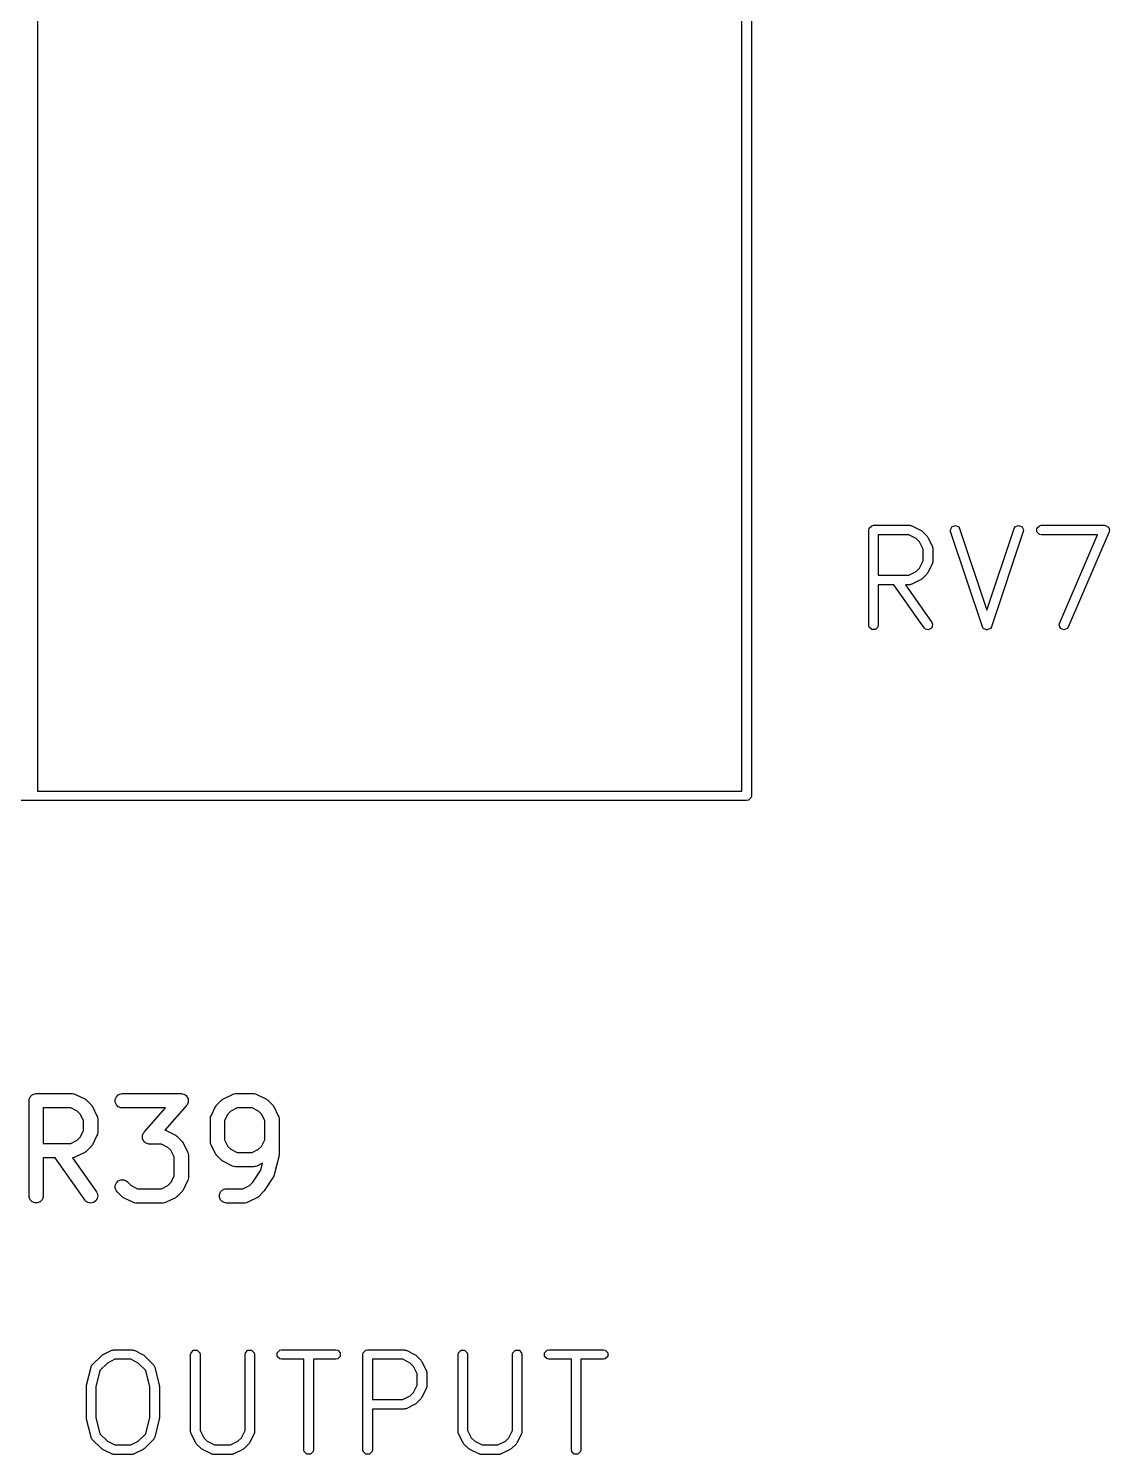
# Model space of a CAD drawing. Header units: millimetres. Extents: x 4 to 152, y 19 to 149.
# Drawn here: x 24.21 to 35.56, y 32.58 to 47.56 of the extents above; entities that cross this region are included whole.
import ezdxf

# ---------------------------------------------------------------- set-up
doc = ezdxf.new("R2010")
doc.units = ezdxf.units.MM
doc.layers.add('F.Silkscreen', color=41, linetype='CONTINUOUS', true_color=0xf2eda1)

msp = doc.modelspace()

# ---------------------------------------------------------------- linework, layer by layer
at = {"layer": 'F.Silkscreen', "linetype": 'CONTINUOUS'}
for p, q in [((31.8, 62.5), (31.8, 39.5)), ((31.7, 39.55), (31.7, 62.45)), ((24.3, 51.205056), (24.3, 39.55)), ((33.033333, 42.292581), (33.037139, 42.311715)), ((33.033333, 41.292581), (33.033333, 42.292581)), ((33.037139, 42.311715), (33.064199, 42.338775)), ((33.064199, 42.338775), (33.083333, 42.342581)), ((33.083333, 42.342581), (33.464285, 42.342581)), ((33.464285, 42.342581), (33.466741, 42.342093)), ((33.466741, 42.342093), (33.46783, 42.342455)), ((33.46783, 42.342455), (33.475557, 42.340339)), ((33.475557, 42.340339), (33.483419, 42.338775)), ((33.483419, 42.338775), (33.48423, 42.337964)), ((33.48423, 42.337964), (33.486646, 42.337302)), ((33.486646, 42.337302), (33.581883, 42.289684)), ((33.581883, 42.289684), (33.588216, 42.284769)), ((33.588216, 42.284769), (33.594878, 42.280317)), ((33.594878, 42.280317), (33.642497, 42.232699)), ((33.890602, 42.296125), (33.907716, 42.330354)), ((33.893042, 42.27677), (33.890602, 42.296125)), ((34.226375, 41.27677), (33.893042, 42.27677)), ((33.907716, 42.330354), (33.94402, 42.342455)), ((33.94402, 42.342455), (33.978249, 42.325341)), ((33.978249, 42.325341), (33.98791, 42.308392)), ((33.98791, 42.308392), (34.273809, 41.450695)), ((34.273809, 41.450695), (34.559708, 42.308392)), ((34.654576, 42.276769), (34.321243, 41.27677)), ((34.559708, 42.308392), (34.569369, 42.32534)), ((34.569369, 42.32534), (34.603598, 42.342455)), ((34.603598, 42.342455), (34.639902, 42.330353)), ((34.639902, 42.330353), (34.657016, 42.296125)), ((34.657016, 42.296125), (34.654576, 42.276769)), ((34.799044, 42.311715), (34.826104, 42.338775)), ((34.799044, 42.273447), (34.799044, 42.311715)), ((34.826104, 42.246387), (34.799044, 42.273447)), ((34.826104, 42.338775), (34.845238, 42.342581)), ((34.845238, 42.342581), (35.511904, 42.342581)), ((35.557861, 42.272885), (35.12929, 41.272885)), ((35.511904, 42.342581), (35.512318, 42.342499)), ((35.512318, 42.342499), (35.512514, 42.342577)), ((35.512514, 42.342577), (35.513024, 42.342359)), ((35.513024, 42.342359), (35.531038, 42.338775)), ((35.531038, 42.338775), (35.538278, 42.331535)), ((35.538278, 42.331535), (35.547687, 42.327502)), ((35.547687, 42.327502), (35.551271, 42.318542)), ((35.551271, 42.318542), (35.558098, 42.311715)), ((35.557948, 42.273298), (35.557861, 42.272885)), ((35.558098, 42.273447), (35.557948, 42.273298)), ((35.558098, 42.311715), (35.558098, 42.301476)), ((35.558098, 42.301476), (35.5619, 42.291971)), ((35.5619, 42.291971), (35.558098, 42.274005)), ((35.558098, 42.274005), (35.558098, 42.273447)), ((33.452482, 42.242581), (33.133333, 42.242581)), ((33.133333, 42.242581), (33.133333, 41.818772)), ((33.529905, 42.20387), (33.452482, 42.242581)), ((33.566049, 42.167725), (33.529905, 42.20387)), ((33.604761, 42.090302), (33.566049, 42.167725)), ((33.642497, 42.232699), (33.646951, 42.226033)), ((33.646951, 42.226033), (33.651863, 42.219704)), ((33.651863, 42.219704), (33.699482, 42.124466)), ((33.699482, 42.124466), (33.700143, 42.122051)), ((33.700143, 42.122051), (33.700955, 42.121239)), ((33.700955, 42.121239), (33.702518, 42.113378)), ((33.702518, 42.113378), (33.704635, 42.10565)), ((34.845238, 42.242581), (34.826104, 42.246387)), ((35.436077, 42.242581), (34.845238, 42.242581)), ((35.037376, 41.312277), (35.436077, 42.242581)), ((33.566049, 41.893629), (33.604761, 41.971052)), ((33.604761, 41.971052), (33.604761, 42.090302)), ((33.704635, 42.10565), (33.704272, 42.104562)), ((33.704272, 42.104562), (33.704761, 42.102105)), ((33.704761, 42.102105), (33.704761, 41.959248)), ((33.133333, 41.818772), (33.452482, 41.818772)), ((33.452482, 41.818772), (33.529905, 41.857484)), ((33.529905, 41.857484), (33.566049, 41.893629)), ((33.642497, 41.828654), (33.594878, 41.781036)), ((33.646951, 41.835321), (33.642497, 41.828654)), ((33.651863, 41.841649), (33.646951, 41.835321)), ((33.699482, 41.936887), (33.651863, 41.841649)), ((33.700143, 41.939303), (33.699482, 41.936887)), ((33.700955, 41.940114), (33.700143, 41.939303)), ((33.702518, 41.947976), (33.700955, 41.940114)), ((33.704635, 41.955703), (33.702518, 41.947976)), ((33.704761, 41.959248), (33.704272, 41.956792)), ((33.704272, 41.956792), (33.704635, 41.955703)), ((33.295395, 41.718772), (33.133333, 41.718772)), ((33.133333, 41.718772), (33.133333, 41.292581)), ((33.613799, 41.263908), (33.295395, 41.718772)), ((33.464285, 41.718772), (33.417461, 41.718772)), ((33.417461, 41.718772), (33.695723, 41.321254)), ((33.466741, 41.719261), (33.464285, 41.718772)), ((33.46783, 41.718898), (33.466741, 41.719261)), ((33.475557, 41.721015), (33.46783, 41.718898)), ((33.483419, 41.722578), (33.475557, 41.721015)), ((33.48423, 41.72339), (33.483419, 41.722578)), ((33.486646, 41.724051), (33.48423, 41.72339)), ((33.581883, 41.771669), (33.486646, 41.724051)), ((33.588216, 41.776585), (33.581883, 41.771669)), ((33.594878, 41.781036), (33.588216, 41.776585)), ((33.037139, 41.273447), (33.033333, 41.292581)), ((33.064199, 41.246387), (33.037139, 41.273447)), ((33.102467, 41.246387), (33.064199, 41.246387)), ((33.129527, 41.273447), (33.102467, 41.246387)), ((33.133333, 41.292581), (33.129527, 41.273447)), ((33.62789, 41.250415), (33.613799, 41.263908)), ((33.665576, 41.243765), (33.62789, 41.250415)), ((33.696927, 41.26571), (33.665576, 41.243765)), ((33.695723, 41.321254), (33.703577, 41.303396)), ((33.703577, 41.303396), (33.696927, 41.26571)), ((34.236036, 41.259822), (34.226375, 41.27677)), ((34.239377, 41.258152), (34.236036, 41.259822)), ((34.241049, 41.254808), (34.239377, 41.258152)), ((34.256091, 41.249795), (34.241049, 41.254808)), ((34.270265, 41.242707), (34.256091, 41.249795)), ((34.273808, 41.243889), (34.270265, 41.242707)), ((34.277353, 41.242707), (34.273808, 41.243889)), ((34.291532, 41.249797), (34.277353, 41.242707)), ((34.306569, 41.254809), (34.291532, 41.249797)), ((34.308239, 41.25815), (34.306569, 41.254809)), ((34.311582, 41.259821), (34.308239, 41.25815)), ((34.321243, 41.27677), (34.311582, 41.259821)), ((35.033337, 41.293191), (35.037376, 41.312277)), ((35.047549, 41.257659), (35.033337, 41.293191)), ((35.082723, 41.242585), (35.047549, 41.257659)), ((35.118255, 41.256797), (35.082723, 41.242585)), ((35.12929, 41.272885), (35.118255, 41.256797)), ((31.75, 39.45), (16.75, 39.45)), ((24.3, 39.55), (31.7, 39.55)), ((31.769134, 39.453806), (31.75, 39.45)), ((31.796194, 39.480866), (31.769134, 39.453806)), ((31.8, 39.5), (31.796194, 39.480866)), ((24.210714, 36.295181), (24.212155, 36.309813)), ((24.210714, 35.295181), (24.210714, 36.295181)), ((24.212155, 36.309813), (24.223354, 36.336849)), ((24.223354, 36.336849), (24.244046, 36.357541)), ((24.244046, 36.357541), (24.271082, 36.36874)), ((24.271082, 36.36874), (24.285714, 36.370181)), ((24.285714, 36.370181), (24.666666, 36.370181)), ((24.666666, 36.370181), (24.681298, 36.36874)), ((24.681298, 36.36874), (24.683787, 36.367709)), ((24.683787, 36.367709), (24.686475, 36.367518)), ((24.686475, 36.367518), (24.700207, 36.362263)), ((24.700207, 36.362263), (24.795445, 36.314644)), ((24.795445, 36.314644), (24.801744, 36.31068)), ((24.801744, 36.31068), (24.803572, 36.309922)), ((24.803572, 36.309922), (24.805628, 36.308234)), ((24.805628, 36.308234), (24.807888, 36.306812)), ((24.807888, 36.306812), (24.809187, 36.305314)), ((24.809187, 36.305314), (24.814937, 36.300595)), ((24.814937, 36.300595), (24.862556, 36.252976)), ((25.116917, 36.309813), (25.128116, 36.336849)), ((25.116917, 36.280549), (25.116917, 36.309813)), ((25.128116, 36.253513), (25.116917, 36.280549)), ((25.128116, 36.336849), (25.148808, 36.357541)), ((25.148808, 36.357541), (25.175844, 36.36874)), ((25.175844, 36.36874), (25.190476, 36.370181)), ((25.190476, 36.370181), (25.809523, 36.370181)), ((25.809523, 36.370181), (25.817261, 36.369419)), ((25.817261, 36.369419), (25.819229, 36.36955)), ((25.819229, 36.36955), (25.820584, 36.369092)), ((25.820584, 36.369092), (25.824155, 36.36874)), ((25.824155, 36.36874), (25.835412, 36.364077)), ((25.835412, 36.364077), (25.84695, 36.360175)), ((25.84695, 36.360175), (25.848854, 36.35851)), ((25.848854, 36.35851), (25.851191, 36.357541)), ((25.851191, 36.357541), (25.859801, 36.348931)), ((25.859801, 36.348931), (25.868974, 36.340905)), ((25.868974, 36.340905), (25.870096, 36.338636)), ((25.870096, 36.338636), (25.871883, 36.336849)), ((25.871883, 36.336849), (25.876543, 36.325599)), ((25.878418, 36.269292), (25.874517, 36.257754)), ((25.876543, 36.325599), (25.881946, 36.314673)), ((25.883082, 36.280549), (25.878418, 36.269292)), ((25.881946, 36.314673), (25.882114, 36.31215)), ((25.882114, 36.31215), (25.883082, 36.309813)), ((25.883082, 36.309813), (25.883082, 36.297629)), ((25.883082, 36.297629), (25.883892, 36.285475)), ((25.883892, 36.285475), (25.883082, 36.28308)), ((25.883082, 36.28308), (25.883082, 36.280549)), ((26.185062, 36.252976), (26.232681, 36.300595)), ((26.232681, 36.300595), (26.23843, 36.305314)), ((26.23843, 36.305314), (26.23973, 36.306812)), ((26.23973, 36.306812), (26.241989, 36.308234)), ((26.241989, 36.308234), (26.244046, 36.309922)), ((26.244046, 36.309922), (26.245873, 36.31068)), ((26.245873, 36.31068), (26.252173, 36.314644)), ((26.252173, 36.314644), (26.347411, 36.362263)), ((26.347411, 36.362263), (26.361142, 36.367518)), ((26.361142, 36.367518), (26.363831, 36.36771)), ((26.363831, 36.36771), (26.36632, 36.36874)), ((26.36632, 36.36874), (26.380952, 36.370181)), ((26.380952, 36.370181), (26.571428, 36.370181)), ((26.571428, 36.370181), (26.58606, 36.36874)), ((26.58606, 36.36874), (26.588549, 36.367709)), ((26.588549, 36.367709), (26.591237, 36.367518)), ((26.591237, 36.367518), (26.604969, 36.362263)), ((26.604969, 36.362263), (26.700207, 36.314644)), ((26.700207, 36.314644), (26.706506, 36.31068)), ((26.706506, 36.31068), (26.708334, 36.309922)), ((26.708334, 36.309922), (26.71039, 36.308234)), ((26.71039, 36.308234), (26.71265, 36.306812)), ((26.71265, 36.306812), (26.713949, 36.305314)), ((26.713949, 36.305314), (26.719699, 36.300595)), ((26.719699, 36.300595), (26.767318, 36.252976)), ((24.648961, 36.220181), (24.360714, 36.220181)), ((24.360714, 36.220181), (24.360714, 35.846372)), ((24.717477, 36.185923), (24.648961, 36.220181)), ((24.747884, 36.155516), (24.717477, 36.185923)), ((24.782142, 36.087), (24.747884, 36.155516)), ((24.862556, 36.252976), (24.867274, 36.247227)), ((24.867274, 36.247227), (24.868773, 36.245927)), ((24.868773, 36.245927), (24.870194, 36.243668)), ((24.870194, 36.243668), (24.871883, 36.241611)), ((24.871883, 36.241611), (24.87264, 36.239784)), ((24.87264, 36.239784), (24.876605, 36.233484)), ((24.876605, 36.233484), (24.924224, 36.138246)), ((24.924224, 36.138246), (24.929479, 36.124515)), ((24.929479, 36.124515), (24.92967, 36.121826)), ((24.92967, 36.121826), (24.930701, 36.119337)), ((24.930701, 36.119337), (24.932142, 36.104705)), ((25.148808, 36.232821), (25.128116, 36.253513)), ((25.175844, 36.221622), (25.148808, 36.232821)), ((25.190476, 36.220181), (25.175844, 36.221622)), ((25.644241, 36.220181), (25.190476, 36.220181)), ((25.419747, 35.963617), (25.644241, 36.220181)), ((25.865966, 36.245793), (25.63907, 35.986484)), ((25.870487, 36.252118), (25.865966, 36.245793)), ((25.871883, 36.253513), (25.870487, 36.252118)), ((25.872431, 36.254837), (25.871883, 36.253513)), ((25.874517, 36.257754), (25.872431, 36.254837)), ((26.115476, 36.104705), (26.116917, 36.119337)), ((26.116917, 36.119337), (26.117948, 36.121827)), ((26.117948, 36.121827), (26.118139, 36.124514)), ((26.118139, 36.124514), (26.123394, 36.138246)), ((26.123394, 36.138246), (26.171013, 36.233484)), ((26.171013, 36.233484), (26.174977, 36.239784)), ((26.174977, 36.239784), (26.175735, 36.241611)), ((26.175735, 36.241611), (26.177423, 36.243668)), ((26.177423, 36.243668), (26.178845, 36.245927)), ((26.178845, 36.245927), (26.180343, 36.247227)), ((26.180343, 36.247227), (26.185062, 36.252976)), ((26.299734, 36.155516), (26.265476, 36.087)), ((26.330141, 36.185923), (26.299734, 36.155516)), ((26.398657, 36.220181), (26.330141, 36.185923)), ((26.553723, 36.220181), (26.398657, 36.220181)), ((26.622239, 36.185923), (26.553723, 36.220181)), ((26.652646, 36.155516), (26.622239, 36.185923)), ((26.686904, 36.087), (26.652646, 36.155516)), ((26.767318, 36.252976), (26.772036, 36.247227)), ((26.772036, 36.247227), (26.773535, 36.245927)), ((26.773535, 36.245927), (26.774956, 36.243668)), ((26.774956, 36.243668), (26.776645, 36.241611)), ((26.776645, 36.241611), (26.777402, 36.239784)), ((26.777402, 36.239784), (26.781367, 36.233484)), ((26.781367, 36.233484), (26.828986, 36.138246)), ((26.828986, 36.138246), (26.834241, 36.124515)), ((26.834241, 36.124515), (26.834432, 36.121826)), ((26.834432, 36.121826), (26.835463, 36.119337)), ((26.835463, 36.119337), (26.836904, 36.104705)), ((24.747884, 35.911037), (24.782142, 35.979553)), ((24.782142, 35.979553), (24.782142, 36.087)), ((24.932142, 36.104705), (24.932142, 35.961848)), ((25.63907, 35.986484), (25.652588, 35.981311)), ((25.652588, 35.981311), (25.747826, 35.933692)), ((26.115476, 35.86661), (26.115476, 36.104705)), ((26.265476, 36.087), (26.265476, 35.884315)), ((26.686904, 35.884315), (26.686904, 36.087)), ((26.836904, 36.104705), (26.836904, 35.723753)), ((24.360714, 35.846372), (24.648961, 35.846372)), ((24.648961, 35.846372), (24.717477, 35.88063)), ((24.717477, 35.88063), (24.747884, 35.911037)), ((24.867274, 35.819327), (24.862556, 35.813577)), ((24.868773, 35.820626), (24.867274, 35.819327)), ((24.870194, 35.822886), (24.868773, 35.820626)), ((24.871883, 35.824942), (24.870194, 35.822886)), ((24.87264, 35.82677), (24.871883, 35.824942)), ((24.876605, 35.833069), (24.87264, 35.82677)), ((24.924224, 35.928307), (24.876605, 35.833069)), ((24.929479, 35.942038), (24.924224, 35.928307)), ((24.92967, 35.944728), (24.929479, 35.942038)), ((24.930701, 35.947216), (24.92967, 35.944728)), ((24.932142, 35.961848), (24.930701, 35.947216)), ((25.401821, 35.923935), (25.402631, 35.926331)), ((25.402631, 35.911782), (25.401821, 35.923935)), ((25.402631, 35.928861), (25.407294, 35.940119)), ((25.402631, 35.926331), (25.402631, 35.928861)), ((25.402631, 35.899597), (25.402631, 35.911782)), ((25.403598, 35.897261), (25.402631, 35.899597)), ((25.403767, 35.894737), (25.403598, 35.897261)), ((25.409169, 35.883812), (25.403767, 35.894737)), ((25.407294, 35.940119), (25.411196, 35.951656)), ((25.41383, 35.872561), (25.409169, 35.883812)), ((25.411196, 35.951656), (25.413281, 35.954574)), ((25.413281, 35.954574), (25.41383, 35.955897)), ((25.41383, 35.955897), (25.415225, 35.957293)), ((25.415616, 35.870775), (25.41383, 35.872561)), ((25.415225, 35.957293), (25.419747, 35.963617)), ((25.416739, 35.868505), (25.415616, 35.870775)), ((25.425911, 35.86048), (25.416739, 35.868505)), ((25.434522, 35.851869), (25.425911, 35.86048)), ((25.436858, 35.850901), (25.434522, 35.851869)), ((25.438763, 35.849235), (25.436858, 35.850901)), ((25.4503, 35.845334), (25.438763, 35.849235)), ((25.461558, 35.84067), (25.4503, 35.845334)), ((25.465128, 35.840319), (25.461558, 35.84067)), ((25.466484, 35.83986), (25.465128, 35.840319)), ((25.468451, 35.839992), (25.466484, 35.83986)), ((25.47619, 35.839229), (25.468451, 35.839992)), ((25.601342, 35.839229), (25.47619, 35.839229)), ((25.669858, 35.804971), (25.601342, 35.839229)), ((25.747826, 35.933692), (25.754125, 35.929728)), ((25.754125, 35.929728), (25.755953, 35.92897)), ((25.755953, 35.92897), (25.758009, 35.927282)), ((25.758009, 35.927282), (25.760269, 35.92586)), ((25.760269, 35.92586), (25.761568, 35.924362)), ((25.761568, 35.924362), (25.767318, 35.919643)), ((25.767318, 35.919643), (25.814937, 35.872024)), ((25.814937, 35.872024), (25.819655, 35.866275)), ((25.819655, 35.866275), (25.821154, 35.864975)), ((25.821154, 35.864975), (25.822575, 35.862716)), ((25.822575, 35.862716), (25.824264, 35.860659)), ((25.824264, 35.860659), (25.825021, 35.858832)), ((25.825021, 35.858832), (25.828986, 35.852532)), ((25.828986, 35.852532), (25.876605, 35.757294)), ((26.116917, 35.851978), (26.115476, 35.86661)), ((26.117948, 35.849489), (26.116917, 35.851978)), ((26.118139, 35.846801), (26.117948, 35.849489)), ((26.123394, 35.833069), (26.118139, 35.846801)), ((26.171013, 35.737831), (26.123394, 35.833069)), ((26.265476, 35.884315), (26.299734, 35.815799)), ((26.652646, 35.815799), (26.686904, 35.884315)), ((24.48476, 35.696372), (24.360714, 35.696372)), ((24.360714, 35.696372), (24.360714, 35.295181)), ((24.7957, 35.252171), (24.48476, 35.696372)), ((24.681298, 35.697813), (24.667781, 35.696482)), ((24.667781, 35.696482), (24.918585, 35.33819)), ((24.683787, 35.698845), (24.681298, 35.697813)), ((24.686475, 35.699035), (24.683787, 35.698845)), ((24.700207, 35.70429), (24.686475, 35.699035)), ((24.795445, 35.751909), (24.700207, 35.70429)), ((24.801744, 35.755874), (24.795445, 35.751909)), ((24.803572, 35.756631), (24.801744, 35.755874)), ((24.805628, 35.75832), (24.803572, 35.756631)), ((24.807888, 35.759741), (24.805628, 35.75832)), ((24.809187, 35.76124), (24.807888, 35.759741)), ((24.814937, 35.765958), (24.809187, 35.76124)), ((24.862556, 35.813577), (24.814937, 35.765958)), ((25.700265, 35.774564), (25.669858, 35.804971)), ((25.734523, 35.706048), (25.700265, 35.774564)), ((25.734523, 35.503363), (25.734523, 35.706048)), ((25.876605, 35.757294), (25.88186, 35.743563)), ((25.88186, 35.743563), (25.882051, 35.740874)), ((25.882051, 35.740874), (25.883082, 35.738385)), ((25.883082, 35.738385), (25.884523, 35.723753)), ((25.884523, 35.723753), (25.884523, 35.485658)), ((26.174977, 35.731532), (26.171013, 35.737831)), ((26.175735, 35.729704), (26.174977, 35.731532)), ((26.177423, 35.727648), (26.175735, 35.729704)), ((26.178845, 35.725388), (26.177423, 35.727648)), ((26.180343, 35.724089), (26.178845, 35.725388)), ((26.185062, 35.718339), (26.180343, 35.724089)), ((26.232681, 35.67072), (26.185062, 35.718339)), ((26.23843, 35.666002), (26.232681, 35.67072)), ((26.299734, 35.815799), (26.330141, 35.785392)), ((26.330141, 35.785392), (26.398657, 35.751134)), ((26.398657, 35.751134), (26.553723, 35.751134)), ((26.553723, 35.751134), (26.622239, 35.785392)), ((26.622239, 35.785392), (26.652646, 35.815799)), ((26.834665, 35.705563), (26.787046, 35.515087)), ((26.83504, 35.7081), (26.834665, 35.705563)), ((26.835463, 35.709121), (26.83504, 35.7081)), ((26.836005, 35.714634), (26.835463, 35.709121)), ((26.836815, 35.720107), (26.836005, 35.714634)), ((26.836904, 35.723753), (26.836652, 35.7212)), ((26.836652, 35.7212), (26.836815, 35.720107)), ((26.23973, 35.664503), (26.23843, 35.666002)), ((26.241989, 35.663082), (26.23973, 35.664503)), ((26.244046, 35.661393), (26.241989, 35.663082)), ((26.245873, 35.660636), (26.244046, 35.661393)), ((26.252173, 35.656671), (26.245873, 35.660636)), ((26.347411, 35.609052), (26.252173, 35.656671)), ((26.361142, 35.603797), (26.347411, 35.609052)), ((26.363831, 35.603606), (26.361142, 35.603797)), ((26.36632, 35.602575), (26.363831, 35.603606)), ((26.380952, 35.601134), (26.36632, 35.602575)), ((26.571428, 35.601134), (26.380952, 35.601134)), ((26.56076, 35.4382), (26.644675, 35.564071)), ((26.58606, 35.602575), (26.571428, 35.601134)), ((26.588549, 35.603607), (26.58606, 35.602575)), ((26.591237, 35.603797), (26.588549, 35.603607)), ((26.604969, 35.609052), (26.591237, 35.603797)), ((26.663199, 35.638167), (26.604969, 35.609052)), ((26.644675, 35.564071), (26.663199, 35.638167)), ((25.116917, 35.405052), (25.128116, 35.432088)), ((25.116917, 35.375789), (25.116917, 35.405052)), ((25.128115, 35.348753), (25.116917, 35.375789)), ((25.128116, 35.432088), (25.148809, 35.452781)), ((25.148809, 35.452781), (25.175845, 35.463979)), ((25.175845, 35.463979), (25.205108, 35.463979)), ((25.205108, 35.463979), (25.232144, 35.45278)), ((25.232144, 35.45278), (25.24351, 35.443452)), ((25.24351, 35.443452), (25.282522, 35.404439)), ((25.282522, 35.404439), (25.351038, 35.370181)), ((25.351038, 35.370181), (25.601342, 35.370181)), ((25.601342, 35.370181), (25.669857, 35.404439)), ((25.669857, 35.404439), (25.700264, 35.434847)), ((25.700264, 35.434847), (25.734523, 35.503363)), ((25.876605, 35.452117), (25.828986, 35.356879)), ((25.88186, 35.465848), (25.876605, 35.452117)), ((25.882051, 35.468538), (25.88186, 35.465848)), ((25.883082, 35.471026), (25.882051, 35.468538)), ((25.884523, 35.485658), (25.883082, 35.471026)), ((26.244046, 35.357541), (26.271082, 35.36874)), ((26.271082, 35.36874), (26.285714, 35.370181)), ((26.285714, 35.370181), (26.458485, 35.370181)), ((26.458485, 35.370181), (26.527, 35.404439)), ((26.527, 35.404439), (26.56076, 35.4382)), ((26.776689, 35.491675), (26.681451, 35.348817)), ((26.780993, 35.49975), (26.776689, 35.491675)), ((26.782099, 35.501241), (26.780993, 35.49975)), ((26.782728, 35.503004), (26.782099, 35.501241)), ((26.783606, 35.504649), (26.782728, 35.503004)), ((26.783964, 35.506464), (26.783606, 35.504649)), ((26.787046, 35.515087), (26.783964, 35.506464)), ((24.212155, 35.280549), (24.210714, 35.295181)), ((24.223354, 35.253513), (24.212155, 35.280549)), ((24.244046, 35.232821), (24.223354, 35.253513)), ((24.271082, 35.221622), (24.244046, 35.232821)), ((24.300346, 35.221622), (24.271082, 35.221622)), ((24.327382, 35.232821), (24.300346, 35.221622)), ((24.348074, 35.253513), (24.327382, 35.232821)), ((24.359273, 35.280549), (24.348074, 35.253513)), ((24.360714, 35.295181), (24.359273, 35.280549)), ((24.805271, 35.241011), (24.7957, 35.252171)), ((24.82995, 35.225284), (24.805271, 35.241011)), ((24.858767, 35.220198), (24.82995, 35.225284)), ((24.887338, 35.226528), (24.858767, 35.220198)), ((24.911312, 35.24331), (24.887338, 35.226528)), ((24.927039, 35.267988), (24.911312, 35.24331)), ((24.918585, 35.33819), (24.925795, 35.325377)), ((24.925795, 35.325377), (24.932124, 35.296806)), ((24.932124, 35.296806), (24.927039, 35.267988)), ((25.137442, 35.337388), (25.128115, 35.348753)), ((25.185061, 35.289768), (25.137442, 35.337388)), ((25.19081, 35.28505), (25.185061, 35.289768)), ((25.192111, 35.28355), (25.19081, 35.28505)), ((25.19437, 35.282128), (25.192111, 35.28355)), ((25.196427, 35.28044), (25.19437, 35.282128)), ((25.198254, 35.279683), (25.196427, 35.28044)), ((25.204554, 35.275718), (25.198254, 35.279683)), ((25.299792, 35.228099), (25.204554, 35.275718)), ((25.313523, 35.222844), (25.299792, 35.228099)), ((25.316212, 35.222653), (25.313523, 35.222844)), ((25.318701, 35.221622), (25.316212, 35.222653)), ((25.333333, 35.220181), (25.318701, 35.221622)), ((25.619047, 35.220181), (25.333333, 35.220181)), ((25.633679, 35.221622), (25.619047, 35.220181)), ((25.636168, 35.222654), (25.633679, 35.221622)), ((25.638856, 35.222844), (25.636168, 35.222654)), ((25.652588, 35.228099), (25.638856, 35.222844)), ((25.747826, 35.275718), (25.652588, 35.228099)), ((25.754125, 35.279683), (25.747826, 35.275718)), ((25.755953, 35.28044), (25.754125, 35.279683)), ((25.758009, 35.282128), (25.755953, 35.28044)), ((25.760269, 35.28355), (25.758009, 35.282128)), ((25.761569, 35.28505), (25.760269, 35.28355)), ((25.767319, 35.289768), (25.761569, 35.28505)), ((25.814937, 35.337387), (25.767319, 35.289768)), ((25.819655, 35.343137), (25.814937, 35.337387)), ((25.821154, 35.344436), (25.819655, 35.343137)), ((25.822575, 35.346695), (25.821154, 35.344436)), ((25.824265, 35.348753), (25.822575, 35.346695)), ((25.825022, 35.350583), (25.824265, 35.348753)), ((25.828986, 35.356879), (25.825022, 35.350583)), ((26.212155, 35.309813), (26.223354, 35.336849)), ((26.212155, 35.280549), (26.212155, 35.309813)), ((26.223354, 35.253513), (26.212155, 35.280549)), ((26.223354, 35.336849), (26.244046, 35.357541)), ((26.244046, 35.232821), (26.223354, 35.253513)), ((26.271082, 35.221622), (26.244046, 35.232821)), ((26.285714, 35.220181), (26.271082, 35.221622)), ((26.47619, 35.220181), (26.285714, 35.220181)), ((26.490822, 35.221622), (26.47619, 35.220181)), ((26.493311, 35.222654), (26.490822, 35.221622)), ((26.495999, 35.222844), (26.493311, 35.222654)), ((26.509731, 35.228099), (26.495999, 35.222844)), ((26.604969, 35.275718), (26.509731, 35.228099)), ((26.611268, 35.279683), (26.604969, 35.275718)), ((26.613096, 35.28044), (26.611268, 35.279683)), ((26.615152, 35.282128), (26.613096, 35.28044)), ((26.617412, 35.28355), (26.615152, 35.282128)), ((26.618712, 35.28505), (26.617412, 35.28355)), ((26.624462, 35.289768), (26.618712, 35.28505)), ((26.67208, 35.337387), (26.624462, 35.289768)), ((26.672113, 35.337428), (26.67208, 35.337387)), ((26.672135, 35.337442), (26.672113, 35.337428)), ((26.676874, 35.343229), (26.672135, 35.337442)), ((26.681408, 35.348753), (26.676874, 35.343229)), ((26.681417, 35.348777), (26.681408, 35.348753)), ((26.681451, 35.348817), (26.681417, 35.348777)), ((24.875672, 33.520079), (24.97091, 33.615317)), ((24.97091, 33.615317), (24.977569, 33.619768)), ((24.977569, 33.619768), (24.983904, 33.624683)), ((24.983904, 33.624683), (25.079142, 33.672302)), ((25.113307, 33.577581), (25.035881, 33.538869)), ((25.079142, 33.672302), (25.081557, 33.672964)), ((25.081557, 33.672964), (25.082369, 33.673775)), ((25.082369, 33.673775), (25.09023, 33.675339)), ((25.09023, 33.675339), (25.097958, 33.677455)), ((25.097958, 33.677455), (25.099046, 33.677093)), ((25.099046, 33.677093), (25.101503, 33.677581)), ((25.101503, 33.677581), (25.291979, 33.677581)), ((25.280176, 33.577581), (25.113307, 33.577581)), ((25.3576, 33.538869), (25.280176, 33.577581)), ((25.291979, 33.677581), (25.294435, 33.677093)), ((25.294435, 33.677093), (25.295524, 33.677455)), ((25.295524, 33.677455), (25.303251, 33.675339)), ((25.303251, 33.675339), (25.311113, 33.673775)), ((25.311113, 33.673775), (25.311924, 33.672964)), ((25.311924, 33.672964), (25.31434, 33.672302)), ((25.31434, 33.672302), (25.409577, 33.624684)), ((25.409577, 33.624684), (25.41591, 33.619769)), ((25.41591, 33.619769), (25.422572, 33.615317)), ((25.422572, 33.615317), (25.51781, 33.520079)), ((25.908646, 33.627581), (25.912452, 33.646715)), ((25.908646, 32.818058), (25.908646, 33.627581)), ((25.912452, 33.646715), (25.939512, 33.673775)), ((25.939512, 33.673775), (25.97778, 33.673775)), ((25.97778, 33.673775), (26.00484, 33.646715)), ((26.00484, 33.646715), (26.008646, 33.627581)), ((26.008646, 33.627581), (26.008646, 32.829861)), ((26.480074, 33.627581), (26.48388, 33.646715)), ((26.480074, 32.829862), (26.480074, 33.627581)), ((26.48388, 33.646715), (26.51094, 33.673775)), ((26.51094, 33.673775), (26.549208, 33.673775)), ((26.549208, 33.673775), (26.576268, 33.646715)), ((26.576268, 33.646715), (26.580074, 33.627581)), ((26.580074, 33.627581), (26.580074, 32.818058)), ((26.817214, 33.646715), (26.844274, 33.673775)), ((26.817214, 33.608447), (26.817214, 33.646715)), ((26.844274, 33.581387), (26.817214, 33.608447)), ((26.844274, 33.673775), (26.863408, 33.677581)), ((26.863408, 33.577581), (26.844274, 33.581387)), ((26.863408, 33.677581), (27.434836, 33.677581)), ((27.099122, 33.577581), (26.863408, 33.577581)), ((27.099122, 32.627581), (27.099122, 33.577581)), ((27.434836, 33.577581), (27.199122, 33.577581)), ((27.199122, 33.577581), (27.199122, 32.627581)), ((27.434836, 33.677581), (27.45397, 33.673775)), ((27.45397, 33.581387), (27.434836, 33.577581)), ((27.45397, 33.673775), (27.48103, 33.646715)), ((27.48103, 33.608447), (27.45397, 33.581387)), ((27.48103, 33.646715), (27.48103, 33.608447)), ((27.71817, 33.627581), (27.721976, 33.646715)), ((27.71817, 32.627581), (27.71817, 33.627581)), ((27.721976, 33.646715), (27.749036, 33.673775)), ((27.749036, 33.673775), (27.76817, 33.677581)), ((27.76817, 33.677581), (28.149122, 33.677581)), ((28.137319, 33.577581), (27.81817, 33.577581)), ((27.81817, 33.577581), (27.81817, 33.153772)), ((28.214742, 33.53887), (28.137319, 33.577581)), ((28.149122, 33.677581), (28.151578, 33.677093)), ((28.151578, 33.677093), (28.152667, 33.677455)), ((28.152667, 33.677455), (28.160394, 33.675339)), ((28.160394, 33.675339), (28.168256, 33.673775)), ((28.168256, 33.673775), (28.169067, 33.672964)), ((28.169067, 33.672964), (28.171483, 33.672302)), ((28.171483, 33.672302), (28.26672, 33.624684)), ((28.26672, 33.624684), (28.273053, 33.619769)), ((28.273053, 33.619769), (28.279715, 33.615317)), ((28.279715, 33.615317), (28.327334, 33.567699)), ((28.71817, 33.627581), (28.721976, 33.646715)), ((28.71817, 32.818058), (28.71817, 33.627581)), ((28.721976, 33.646715), (28.749036, 33.673775)), ((28.749036, 33.673775), (28.787304, 33.673775)), ((28.787304, 33.673775), (28.814364, 33.646715)), ((28.814364, 33.646715), (28.81817, 33.627581)), ((28.81817, 33.627581), (28.81817, 32.829861)), ((29.289598, 33.627581), (29.293404, 33.646715)), ((29.289598, 32.829862), (29.289598, 33.627581)), ((29.293404, 33.646715), (29.320464, 33.673775)), ((29.320464, 33.673775), (29.358732, 33.673775)), ((29.358732, 33.673775), (29.385792, 33.646715)), ((29.385792, 33.646715), (29.389598, 33.627581)), ((29.389598, 33.627581), (29.389598, 32.818058)), ((29.626738, 33.646715), (29.653798, 33.673775)), ((29.626738, 33.608447), (29.626738, 33.646715)), ((29.653798, 33.581387), (29.626738, 33.608447)), ((29.653798, 33.673775), (29.672932, 33.677581)), ((29.672932, 33.577581), (29.653798, 33.581387)), ((29.672932, 33.677581), (30.24436, 33.677581)), ((29.908646, 33.577581), (29.672932, 33.577581)), ((29.908646, 32.627581), (29.908646, 33.577581)), ((30.24436, 33.577581), (30.008646, 33.577581)), ((30.008646, 33.577581), (30.008646, 32.627581)), ((30.24436, 33.677581), (30.263494, 33.673775)), ((30.263494, 33.581387), (30.24436, 33.577581)), ((30.263494, 33.673775), (30.290554, 33.646715)), ((30.290554, 33.608447), (30.263494, 33.581387)), ((30.290554, 33.646715), (30.290554, 33.608447)), ((24.814901, 33.306375), (24.86252, 33.496851)), ((24.86252, 33.496851), (24.864833, 33.501748)), ((24.864833, 33.503858), (24.868236, 33.508952)), ((24.864833, 33.501748), (24.864833, 33.503858)), ((24.868236, 33.508952), (24.870853, 33.51449)), ((24.870853, 33.51449), (24.872663, 33.515577)), ((24.872663, 33.515577), (24.875672, 33.520079)), ((24.956175, 33.459163), (24.913408, 33.288093)), ((25.035881, 33.538869), (24.956175, 33.459163)), ((25.437306, 33.459163), (25.3576, 33.538869)), ((25.480074, 33.288093), (25.437306, 33.459163)), ((25.51781, 33.520079), (25.520818, 33.515577)), ((25.520818, 33.515577), (25.522629, 33.51449)), ((25.522629, 33.51449), (25.525245, 33.508952)), ((25.525245, 33.508952), (25.528649, 33.503858)), ((25.528649, 33.503858), (25.528649, 33.501748)), ((25.528649, 33.501748), (25.530962, 33.496851)), ((25.530962, 33.496851), (25.578581, 33.306375)), ((28.250886, 33.502725), (28.214742, 33.53887)), ((28.289598, 33.425302), (28.250886, 33.502725)), ((28.289598, 33.306052), (28.289598, 33.425302)), ((28.327334, 33.567699), (28.331788, 33.561033)), ((28.331788, 33.561033), (28.3367, 33.554704)), ((28.3367, 33.554704), (28.384319, 33.459466)), ((28.384319, 33.459466), (28.38498, 33.457051)), ((28.38498, 33.457051), (28.385792, 33.456239)), ((28.385792, 33.456239), (28.387355, 33.448378)), ((28.387355, 33.448378), (28.389472, 33.44065)), ((28.389472, 33.44065), (28.389109, 33.439562)), ((28.389109, 33.439562), (28.389598, 33.437105)), ((28.389598, 33.437105), (28.389598, 33.294248)), ((24.813408, 33.294248), (24.814603, 33.300258)), ((24.813408, 32.960915), (24.813408, 33.294248)), ((24.814603, 33.300258), (24.814901, 33.306375)), ((24.913408, 33.288093), (24.913408, 32.96707)), ((25.480074, 32.96707), (25.480074, 33.288093)), ((25.578581, 33.306375), (25.578878, 33.300258)), ((25.578878, 33.300258), (25.580074, 33.294248)), ((25.580074, 33.294248), (25.580074, 32.960915)), ((28.250886, 33.228629), (28.289598, 33.306052)), ((28.384319, 33.271887), (28.3367, 33.176649)), ((28.38498, 33.274303), (28.384319, 33.271887)), ((28.385792, 33.275114), (28.38498, 33.274303)), ((28.387355, 33.282976), (28.385792, 33.275114)), ((28.389472, 33.290703), (28.387355, 33.282976)), ((28.389598, 33.294248), (28.389109, 33.291792)), ((28.389109, 33.291792), (28.389472, 33.290703)), ((27.81817, 33.153772), (28.137319, 33.153772)), ((28.137319, 33.153772), (28.214742, 33.192484)), ((28.214742, 33.192484), (28.250886, 33.228629)), ((28.327334, 33.163654), (28.279715, 33.116036)), ((28.331788, 33.170321), (28.327334, 33.163654)), ((28.3367, 33.176649), (28.331788, 33.170321)), ((28.149122, 33.053772), (27.81817, 33.053772)), ((27.81817, 33.053772), (27.81817, 32.627581)), ((28.151578, 33.054261), (28.149122, 33.053772)), ((28.152667, 33.053898), (28.151578, 33.054261)), ((28.160394, 33.056015), (28.152667, 33.053898)), ((28.168256, 33.057578), (28.160394, 33.056015)), ((28.169067, 33.05839), (28.168256, 33.057578)), ((28.171483, 33.059051), (28.169067, 33.05839)), ((28.26672, 33.106669), (28.171483, 33.059051)), ((28.273053, 33.111585), (28.26672, 33.106669)), ((28.279715, 33.116036), (28.273053, 33.111585)), ((24.814603, 32.954906), (24.813408, 32.960915)), ((24.814901, 32.948788), (24.814603, 32.954906)), ((24.86252, 32.758312), (24.814901, 32.948788)), ((24.913408, 32.96707), (24.956175, 32.796002)), ((25.437306, 32.796001), (25.480074, 32.96707)), ((25.578581, 32.948788), (25.530962, 32.758312)), ((25.578878, 32.954906), (25.578581, 32.948788)), ((25.580074, 32.960915), (25.578878, 32.954906)), ((26.008646, 32.829861), (26.047357, 32.752439)), ((26.441362, 32.752439), (26.480074, 32.829862)), ((28.81817, 32.829861), (28.856881, 32.752439)), ((29.250886, 32.752439), (29.289598, 32.829862)), ((24.864833, 32.753416), (24.86252, 32.758312)), ((24.864833, 32.751305), (24.864833, 32.753416)), ((24.868237, 32.74621), (24.864833, 32.751305)), ((24.870853, 32.740673), (24.868237, 32.74621)), ((24.872661, 32.739588), (24.870853, 32.740673)), ((24.875671, 32.735084), (24.872661, 32.739588)), ((24.97091, 32.639845), (24.875671, 32.735084)), ((24.956175, 32.796002), (25.035884, 32.716293)), ((25.035884, 32.716293), (25.113307, 32.677581)), ((25.113307, 32.677581), (25.280176, 32.677581)), ((25.280176, 32.677581), (25.357598, 32.716292)), ((25.357598, 32.716292), (25.437306, 32.796001)), ((25.517811, 32.735084), (25.422573, 32.639845)), ((25.52082, 32.739588), (25.517811, 32.735084)), ((25.522629, 32.740673), (25.52082, 32.739588)), ((25.525244, 32.74621), (25.522629, 32.740673)), ((25.528649, 32.751305), (25.525244, 32.74621)), ((25.530962, 32.758312), (25.528649, 32.753416)), ((25.528649, 32.753416), (25.528649, 32.751305)), ((25.909134, 32.815602), (25.908646, 32.818058)), ((25.908772, 32.814513), (25.909134, 32.815602)), ((25.910888, 32.806786), (25.908772, 32.814513)), ((25.912452, 32.798924), (25.910888, 32.806786)), ((25.913263, 32.798113), (25.912452, 32.798924)), ((25.913925, 32.795697), (25.913263, 32.798113)), ((25.961543, 32.70046), (25.913925, 32.795697)), ((25.966454, 32.694132), (25.961543, 32.70046)), ((25.970909, 32.687465), (25.966454, 32.694132)), ((26.018528, 32.639845), (25.970909, 32.687465)), ((26.047357, 32.752439), (26.083503, 32.716292)), ((26.083503, 32.716292), (26.160926, 32.677581)), ((26.160926, 32.677581), (26.327795, 32.677581)), ((26.327795, 32.677581), (26.405216, 32.716292)), ((26.405216, 32.716292), (26.441362, 32.752439)), ((26.517811, 32.687465), (26.470192, 32.639845)), ((26.522264, 32.694131), (26.517811, 32.687465)), ((26.527176, 32.700459), (26.522264, 32.694131)), ((26.574795, 32.795697), (26.527176, 32.700459)), ((26.575456, 32.798113), (26.574795, 32.795697)), ((26.576268, 32.798924), (26.575456, 32.798113)), ((26.577831, 32.806786), (26.576268, 32.798924)), ((26.579948, 32.814513), (26.577831, 32.806786)), ((26.580074, 32.818058), (26.579585, 32.815602)), ((26.579585, 32.815602), (26.579948, 32.814513)), ((28.718658, 32.815602), (28.71817, 32.818058)), ((28.718296, 32.814513), (28.718658, 32.815602)), ((28.720412, 32.806786), (28.718296, 32.814513)), ((28.721976, 32.798924), (28.720412, 32.806786)), ((28.722787, 32.798113), (28.721976, 32.798924)), ((28.723449, 32.795697), (28.722787, 32.798113)), ((28.771067, 32.70046), (28.723449, 32.795697)), ((28.775978, 32.694132), (28.771067, 32.70046)), ((28.780433, 32.687465), (28.775978, 32.694132)), ((28.828052, 32.639845), (28.780433, 32.687465)), ((28.856881, 32.752439), (28.893027, 32.716292)), ((28.893027, 32.716292), (28.97045, 32.677581)), ((28.97045, 32.677581), (29.137319, 32.677581)), ((29.137319, 32.677581), (29.21474, 32.716292)), ((29.21474, 32.716292), (29.250886, 32.752439)), ((29.327335, 32.687465), (29.279716, 32.639845)), ((29.331788, 32.694131), (29.327335, 32.687465)), ((29.3367, 32.700459), (29.331788, 32.694131)), ((29.384319, 32.795697), (29.3367, 32.700459)), ((29.38498, 32.798113), (29.384319, 32.795697)), ((29.385792, 32.798924), (29.38498, 32.798113)), ((29.387355, 32.806786), (29.385792, 32.798924)), ((29.389472, 32.814513), (29.387355, 32.806786)), ((29.389598, 32.818058), (29.389109, 32.815602)), ((29.389109, 32.815602), (29.389472, 32.814513)), ((24.977569, 32.635395), (24.97091, 32.639845)), ((24.983904, 32.630479), (24.977569, 32.635395)), ((25.079142, 32.58286), (24.983904, 32.630479)), ((25.081557, 32.582199), (25.079142, 32.58286)), ((25.082369, 32.581387), (25.081557, 32.582199)), ((25.09023, 32.579824), (25.082369, 32.581387)), ((25.097958, 32.577707), (25.09023, 32.579824)), ((25.099046, 32.57807), (25.097958, 32.577707)), ((25.101503, 32.577581), (25.099046, 32.57807)), ((25.291979, 32.577581), (25.101503, 32.577581)), ((25.294435, 32.57807), (25.291979, 32.577581)), ((25.295524, 32.577707), (25.294435, 32.57807)), ((25.303251, 32.579824), (25.295524, 32.577707)), ((25.311113, 32.581387), (25.303251, 32.579824)), ((25.311924, 32.582199), (25.311113, 32.581387)), ((25.31434, 32.58286), (25.311924, 32.582199)), ((25.409577, 32.630478), (25.31434, 32.58286)), ((25.415904, 32.635389), (25.409577, 32.630478)), ((25.422573, 32.639845), (25.415904, 32.635389)), ((26.025194, 32.635391), (26.018528, 32.639845)), ((26.031523, 32.630479), (26.025194, 32.635391)), ((26.126761, 32.58286), (26.031523, 32.630479)), ((26.129176, 32.582199), (26.126761, 32.58286)), ((26.129988, 32.581387), (26.129176, 32.582199)), ((26.137849, 32.579824), (26.129988, 32.581387)), ((26.145577, 32.577707), (26.137849, 32.579824)), ((26.146665, 32.57807), (26.145577, 32.577707)), ((26.149122, 32.577581), (26.146665, 32.57807)), ((26.339598, 32.577581), (26.149122, 32.577581)), ((26.342054, 32.57807), (26.339598, 32.577581)), ((26.343143, 32.577707), (26.342054, 32.57807)), ((26.35087, 32.579824), (26.343143, 32.577707)), ((26.358732, 32.581387), (26.35087, 32.579824)), ((26.359543, 32.582199), (26.358732, 32.581387)), ((26.361959, 32.58286), (26.359543, 32.582199)), ((26.457196, 32.630478), (26.361959, 32.58286)), ((26.463523, 32.635389), (26.457196, 32.630478)), ((26.470192, 32.639845), (26.463523, 32.635389)), ((27.102928, 32.608447), (27.099122, 32.627581)), ((27.129988, 32.581387), (27.102928, 32.608447)), ((27.168256, 32.581387), (27.129988, 32.581387)), ((27.195316, 32.608447), (27.168256, 32.581387)), ((27.199122, 32.627581), (27.195316, 32.608447)), ((27.721976, 32.608447), (27.71817, 32.627581)), ((27.749036, 32.581387), (27.721976, 32.608447)), ((27.787304, 32.581387), (27.749036, 32.581387)), ((27.814364, 32.608447), (27.787304, 32.581387)), ((27.81817, 32.627581), (27.814364, 32.608447)), ((28.834718, 32.635391), (28.828052, 32.639845)), ((28.841047, 32.630479), (28.834718, 32.635391)), ((28.936285, 32.58286), (28.841047, 32.630479)), ((28.9387, 32.582199), (28.936285, 32.58286)), ((28.939512, 32.581387), (28.9387, 32.582199)), ((28.947373, 32.579824), (28.939512, 32.581387)), ((28.955101, 32.577707), (28.947373, 32.579824)), ((28.956189, 32.57807), (28.955101, 32.577707)), ((28.958646, 32.577581), (28.956189, 32.57807)), ((29.149122, 32.577581), (28.958646, 32.577581)), ((29.151578, 32.57807), (29.149122, 32.577581)), ((29.152667, 32.577707), (29.151578, 32.57807)), ((29.160394, 32.579824), (29.152667, 32.577707)), ((29.168256, 32.581387), (29.160394, 32.579824)), ((29.169067, 32.582199), (29.168256, 32.581387)), ((29.171483, 32.58286), (29.169067, 32.582199)), ((29.26672, 32.630478), (29.171483, 32.58286)), ((29.273047, 32.635389), (29.26672, 32.630478)), ((29.279716, 32.639845), (29.273047, 32.635389)), ((29.912452, 32.608447), (29.908646, 32.627581)), ((29.939512, 32.581387), (29.912452, 32.608447)), ((29.97778, 32.581387), (29.939512, 32.581387)), ((30.00484, 32.608447), (29.97778, 32.581387)), ((30.008646, 32.627581), (30.00484, 32.608447))]:
    msp.add_line(p, q, dxfattribs=at)

doc.saveas('drawing.dxf')
